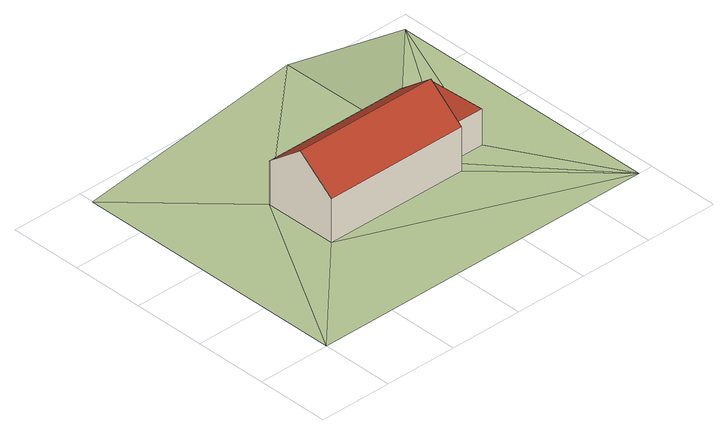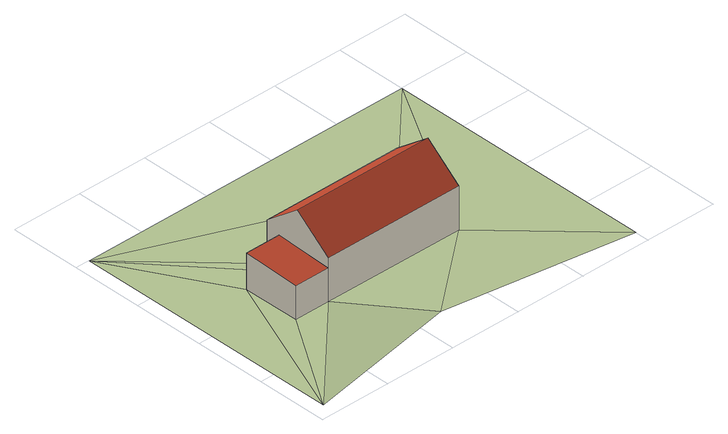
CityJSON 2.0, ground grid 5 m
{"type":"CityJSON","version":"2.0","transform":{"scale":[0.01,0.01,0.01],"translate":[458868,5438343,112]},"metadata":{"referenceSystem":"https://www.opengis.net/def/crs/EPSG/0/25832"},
"CityObjects":{
"building1":{"type":"Building","attributes":{"name":"Example Building LOD2","dateOfConstruction":"1985-01-01","Height.highReference":"highestRoofEdge","Height.lowReference":"lowestGroundPoint","Height.status":"measured","measuredHeight":6,"function":"1000","roofType":"1030","storeysAboveGround":1,"storeyHeightsAboveGround":3},"address":[{"country":"Germany","locality":"Eggenstein-Leopoldshafen","thoroughfareNumber":"1","thoroughfareName":"Hermann-von-Helmholtz-Platz","postcode":"76344"}],"children":["building1-1"],"geometry":[{"type":"MultiSurface","lod":"2","boundaries":[[[0,1,2,3]],[[2,4,5,3]],[[0,6,7,1]],[[8,9,10,7,11,4,2]],[[10,9,8,1]],[[3,5,12,6,0]],[[6,12,11,7]],[[4,11,12,5]]],"semantics":{"surfaces":[{"type":"GroundSurface"},{"type":"WallSurface"},{"type":"RoofSurface"}],"values":[0,1,1,1,1,1,2,2]}}]},
"building1-1":{"type":"BuildingPart","attributes":{"name":"Example BuildingPart LOD2","dateOfConstruction":"1985-01-01","Height.highReference":"highestRoofEdge","Height.lowReference":"lowestGroundPoint","Height.status":"measured","measuredHeight":2.5,"function":"1630","roofType":"1010"},"parents":["building1"],"geometry":[{"type":"Solid","lod":"2","boundaries":[[[[13,14,15,16]],[[8,14,13,9]],[[8,9,10,1]],[[1,10,16,15]],[[8,1,15,14]],[[9,13,16,10]]]],"semantics":{"surfaces":[{"type":"WallSurface"},{"type":"GroundSurface"},{"type":"RoofSurface"}],"values":[[0,0,0,0,1,2]]}}]},
"terrain1":{"type":"TINRelief","attributes":{"name":"Ground","lod":2},"geometry":[{"type":"CompositeSurface","lod":"2","boundaries":[[[17,0,18]],[[18,0,1]],[[18,1,19]],[[2,3,20]],[[3,21,20]],[[21,3,0]],[[17,21,0]],[[1,15,19]],[[8,2,20]],[[14,8,20]],[[15,14,19]],[[14,20,19]]]}]}
},
"vertices":[
[700,1200,0],[1700,1200,0],[1700,700,0],[700,700,0],[1700,700,300],[700,700,300],[700,1200,300],[1700,1200,300],[1700,800,0],[1700,800,250],[1700,1200,230],[1700,950,500],[700,950,500],
[1950,800,250],[1950,800,0],[1950,1200,0],[1950,1200,230],
[0,1900,0],[1500,1900,200],[2400,1900,0],[2400,0,0],[0,0,0]
]}
